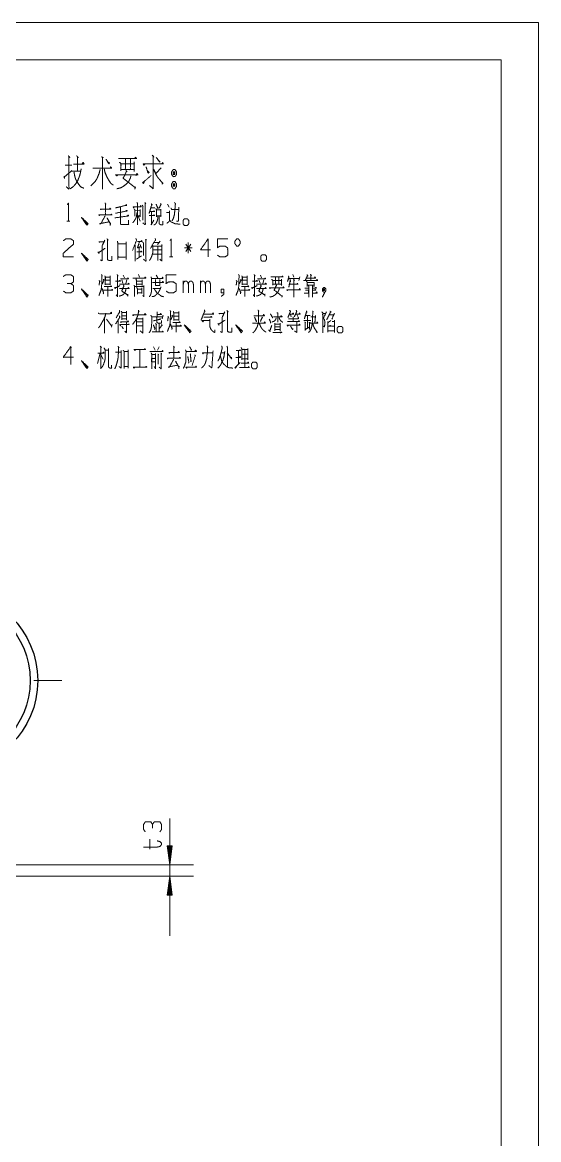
# Model space of a CAD drawing. Header units: millimetres. Extents: x 0 to 420, y 0 to 297.
# Drawn here: x 351.4 to 420, y 148.5 to 297 of the extents above; entities that cross this region are included whole.
import ezdxf

# ---------------------------------------------------------------- set-up
doc = ezdxf.new("R2010")
doc.units = ezdxf.units.MM
doc.layers.add('101', color=7, linetype='Continuous', true_color=0xffffff)

msp = doc.modelspace()

# ---------------------------------------------------------------- linework, layer by layer
at = {"layer": '101', "color": 133, "linetype": 'Continuous', "lineweight": 18}
for p, q in [((420, 297), (0, 297)), ((420, 0), (420, 297)), ((415, 292), (25, 292)), ((415, 5), (415, 292))]:
    msp.add_line(p, q, dxfattribs=at)
at = {"layer": '101', "color": 72, "linetype": 'Continuous', "lineweight": 18}
for p, q in [((357.11, 278.03), (358.01, 278.03)), ((358.01, 277.24), (359.15, 277.24)), ((366.39, 271.99), (367.06, 272.02)), ((367.34, 272.69), (367.48, 272.54)), ((367.4, 272.59), (367.4, 270.72)), ((367.68, 273.04), (367.82, 272.89)), ((370.71, 272.82), (370.92, 272.42)), ((357.32, 270.59), (357.74, 270.59)), ((366.74, 271.37), (367.06, 270.59)), ((370.57, 271.74), (370.89, 271.74)), ((366.39, 267.43), (366.39, 265.26)), ((367.08, 267.48), (367.25, 266.98)), ((367.71, 268.16), (367.96, 268.08)), ((368.93, 267.73), (369.62, 267.73)), ((369.71, 267.93), (369.37, 267.46)), ((373.78, 267.51), (373.13, 266.56)), ((373.13, 267.51), (373.8, 266.56)), ((373.45, 266.31), (373.45, 267.73)), ((366.58, 265.53), (367.24, 265.96)), ((366.95, 267.06), (366.95, 265.78)), ((368.79, 266.21), (369.9, 266.21)), ((368.82, 266.76), (369.92, 266.76)), ((370.98, 265.83), (371.4, 265.83)), ((373.96, 267.03), (372.95, 267.03)), ((364.82, 263.39), (364.98, 263.04)), ((366.83, 263.47), (366.97, 263.12)), ((369.2, 263.39), (369.42, 263.04)), ((383.03, 263.39), (383.19, 263.04)), ((387.34, 263.49), (387.5, 263.12)), ((388.29, 263.17), (388.13, 262.67)), ((364.64, 262.77), (364.78, 262.34)), ((365.28, 262.79), (365.14, 262.29)), ((366.34, 261.87), (367.57, 261.87)), ((366.58, 262.19), (367.38, 262.19)), ((366.64, 262.62), (367.34, 262.62)), ((366.71, 261.52), (367.25, 261.52)), ((367.29, 261.72), (367.29, 260.94)), ((367.34, 262.79), (367.34, 262.02)), ((368.77, 261.64), (369.78, 261.64)), ((372.79, 261.07), (372.79, 262.64)), ((375.07, 261.07), (375.07, 262.64)), ((382.85, 262.77), (383, 262.34)), ((383.49, 262.79), (383.35, 262.29)), ((366.71, 261.04), (367.25, 261.04)), ((364.68, 258.43), (365.26, 258.43)), ((365.26, 258.63), (365.26, 257.43)), ((362.35, 257.73), (362.35, 255.68)), ((362.61, 257.56), (363.28, 256.68)), ((364.15, 257.43), (364.15, 255.68)), ((364.68, 258.01), (365.26, 258.01)), ((364.68, 257.58), (365.26, 257.58)), ((365.23, 257.23), (365.23, 255.78)), ((366.65, 257.18), (367.33, 257.18)), ((387.04, 258.16), (387.14, 257.86)), ((387.41, 257.86), (387.41, 257.23)), ((387.9, 258.16), (388.06, 257.83)), ((363.34, 256.86), (363.27, 256.48)), ((365.23, 255.73), (365.03, 255.96)), ((366.67, 256.66), (367.34, 256.66)), ((392.53, 256.63), (392.86, 256.63)), ((361.75, 253.02), (361.41, 251.67)), ((361.82, 252.82), (362.15, 252.24)), ((367.04, 253.52), (367.04, 251.17)), ((367.04, 253.49), (367.04, 251.17)), ((368.82, 253.87), (369.07, 253.42)), ((369.58, 253.87), (369.37, 253.42)), ((377.84, 253.09), (378.27, 253.09)), ((380.12, 253.37), (380.12, 251.54)), ((380.56, 252.89), (381.34, 252.89)), ((368.91, 251.24), (369.09, 250.97)), ((368.33, 187.13), (368.33, 188.45))]:
    msp.add_line(p, q, dxfattribs=at)
at = {"layer": '101', "color": 151, "linetype": 'Continuous', "lineweight": 18}
msp.add_line((352.93, 209.52), (356.64, 209.52), dxfattribs=at)
at = {"layer": '101', "color": 22, "linetype": 'Continuous', "lineweight": 18}
for p, q in [((370.99, 191.19), (370.99, 175.59)), ((370.66, 187.56), (370.66, 187.53)), ((370.66, 187.56), (370.66, 187.53)), ((370.66, 187.56), (370.99, 185.02)), ((371.33, 187.56), (370.66, 187.56)), ((370.72, 187.56), (370.72, 187.14)), ((370.77, 187.56), (370.77, 186.76)), ((370.82, 187.56), (370.82, 186.37)), ((370.87, 187.56), (370.87, 185.99)), ((370.92, 187.56), (370.92, 185.6)), ((370.97, 187.56), (370.97, 185.22)), ((370.99, 185.02), (371.33, 187.56)), ((371.02, 187.56), (371.02, 185.22)), ((371.07, 187.56), (371.07, 185.6)), ((371.12, 187.56), (371.12, 185.99)), ((371.17, 187.56), (371.17, 186.37)), ((371.22, 187.56), (371.22, 186.76)), ((371.27, 187.56), (371.27, 187.14)), ((371.32, 187.56), (371.32, 187.53)), ((371.32, 187.56), (371.32, 187.53)), ((347.71, 185.02), (374.17, 185.02)), ((347.71, 183.52), (374.17, 183.52)), ((370.99, 183.52), (370.66, 180.98)), ((370.92, 180.98), (370.92, 182.94)), ((370.97, 180.98), (370.97, 183.33)), ((371.33, 180.98), (370.99, 183.52)), ((371.02, 180.98), (371.02, 183.33)), ((371.07, 180.98), (371.07, 182.94)), ((370.72, 180.98), (370.72, 181.4)), ((370.77, 180.98), (370.77, 181.79)), ((370.82, 180.98), (370.82, 182.17)), ((370.87, 180.98), (370.87, 182.56)), ((371.12, 180.98), (371.12, 182.56)), ((371.17, 180.98), (371.17, 182.17)), ((371.22, 180.98), (371.22, 181.79)), ((371.27, 180.98), (371.27, 181.4)), ((370.66, 180.98), (370.66, 181.01)), ((370.66, 180.98), (370.66, 181.01)), ((370.66, 180.98), (371.33, 180.98)), ((371.32, 180.98), (371.32, 181.01)), ((371.32, 180.98), (371.32, 181.01))]:
    msp.add_line(p, q, dxfattribs=at)
at = {"layer": '101', "color": 163, "linetype": 'Continuous', "lineweight": 25}
for radius in [12, 11]:
    msp.add_circle((341.46, 209.52), radius, dxfattribs=at)
at = {"layer": '101', "color": 72, "linetype": 'Continuous', "lineweight": 18}
for points, knots in [([(357.5, 279.27), (357.72, 279.04), (357.61, 279.19), (357.61, 274.84), (357.24, 275.14)], [0, 0, 0.058123, 0.092657, 0.910297, 1, 1]), ([(358.62, 279.27), (358.86, 279.04), (358.72, 279.12), (358.72, 277.28)], [0, 0, 0.1415, 0.207222, 1, 1]), ([(368.68, 279.34), (368.89, 279.08), (368.81, 279.23), (368.81, 274.88), (368.3, 275.33)], [0, 0, 0.060999, 0.091684, 0.877914, 1, 1]), ([(358.22, 278.14), (359.62, 278.14), (359.49, 278.41), (359.36, 278.18)], [0, 0, 0.716786, 0.866795, 1, 1]), ([(361.93, 279.12), (362.16, 279.01), (362.06, 279.04), (362.06, 274.81), (362.06, 277.62), (360.79, 277.62), (363.28, 277.62), (363.15, 277.81), (363.09, 277.62)], [0, 0, 0.022712, 0.032395, 0.397208, 0.639341, 0.748901, 0.963456, 0.983224, 1, 1]), ([(362.54, 278.82), (362.91, 278.18), (362.99, 278.33), (362.8, 278.41)], [0, 0, 0.665981, 0.819264, 1, 1]), ([(364.17, 278.89), (366.59, 278.89), (366.45, 279.08), (366.29, 278.89)], [0, 0, 0.835357, 0.914861, 1, 1]), ([(364.31, 278.41), (364.52, 278.22), (364.52, 277.24), (364.52, 277.43), (366.29, 277.43), (366.29, 277.17), (366.29, 278.48), (366.29, 278.18), (364.44, 278.18), (365.1, 278.18), (365.1, 278.86), (365.1, 277.43), (365.76, 277.43), (365.76, 278.82)], [0, 0, 0.024058, 0.106925, 0.122861, 0.273835, 0.296145, 0.407695, 0.433194, 0.590928, 0.647262, 0.70463, 0.825742, 0.882076, 1, 1]), ([(367.69, 278.14), (367.56, 277.99), (367.48, 278.18), (370.13, 278.18), (370.05, 278.37), (369.95, 278.18)], [0, 0, 0.05762, 0.116241, 0.879371, 0.937997, 1, 1]), ([(367.85, 277.81), (368.12, 276.94), (368.25, 277.06), (368.07, 277.24)], [0, 0, 0.673391, 0.803124, 1, 1]), ([(369.21, 279.04), (369.68, 278.41), (369.71, 278.52), (369.5, 278.56)], [0, 0, 0.706417, 0.808952, 1, 1]), ([(356.95, 276.57), (357.03, 276.23), (356.97, 276.42), (358.01, 277.32)], [0, 0, 0.181314, 0.283201, 1, 1]), ([(359.23, 277.51), (359.12, 276.98), (359.01, 276.57), (358.88, 276.23), (358.72, 275.86), (358.46, 275.48), (358.19, 275.18), (357.77, 274.88)], [0, 0, 0.172181, 0.309103, 0.425675, 0.556624, 0.704265, 0.83297, 1, 1]), ([(358.27, 277.09), (358.33, 276.83), (358.38, 276.53), (358.48, 276.19), (358.64, 275.86), (359.15, 275.14), (359.57, 274.96)], [0, 0, 0.101605, 0.217186, 0.351415, 0.492965, 0.824034, 1, 1]), ([(361.74, 277.43), (361.61, 276.91), (361.37, 276.31), (361.1, 275.86), (360.52, 275.29)], [0, 0, 0.214892, 0.47114, 0.678415, 1, 1]), ([(362.3, 277.47), (362.4, 277.06), (362.61, 276.53), (362.88, 276.04), (363.17, 275.59), (363.49, 275.37)], [0, 0, 0.172226, 0.401183, 0.625583, 0.842426, 1, 1]), ([(364.09, 276.72), (363.96, 276.57), (363.83, 276.72), (366.8, 276.72), (366.64, 276.91), (366.51, 276.64)], [0, 0, 0.051198, 0.102403, 0.861895, 0.924783, 1, 1]), ([(365.84, 276.61), (365.76, 276.31), (365.53, 275.82), (365.02, 275.33), (364.54, 275.03), (363.96, 274.88)], [0, 0, 0.114099, 0.313647, 0.571363, 0.7786, 1, 1]), ([(365.15, 277.32), (365.34, 277.17), (365.26, 277.24), (364.81, 276.27), (366.4, 275.03), (366.45, 275.14), (366.35, 274.84)], [0, 0, 0.061505, 0.089679, 0.366512, 0.88594, 0.917993, 1, 1]), ([(367.64, 275.89), (367.51, 275.56), (367.38, 275.67), (368.52, 276.64)], [0, 0, 0.178053, 0.26342, 1, 1]), ([(369.84, 277.66), (369.13, 276.91), (368.86, 277.47), (369.13, 276.83), (369.36, 276.46), (369.63, 276.12), (370.08, 275.59), (370.13, 275.59), (369.95, 275.52)], [0, 0, 0.248762, 0.397965, 0.56362, 0.670266, 0.773238, 0.939259, 0.951976, 1, 1]), ([(371.69, 277.43), (371.45, 277.43), (371.24, 277.13), (371.24, 276.79), (371.45, 276.49), (371.69, 276.49), (371.9, 276.79), (371.9, 277.13), (371.69, 277.43)], [0, 0, 0.091014, 0.231141, 0.359873, 0.5, 0.591014, 0.731141, 0.859873, 1, 1]), ([(371.69, 276.79), (371.69, 277.13), (371.45, 277.13)], [0, 0, 0.585821, 1, 1]), ([(371.45, 276.79), (371.69, 276.79), (371.45, 277.13), (371.45, 276.79)], [0, 0, 0.24116, 0.6589, 1, 1]), ([(371.9, 275.52), (371.69, 275.86), (371.45, 275.86), (371.24, 275.52), (371.24, 275.22), (371.45, 274.88), (371.69, 274.88), (371.9, 275.22), (371.9, 275.52)], [0, 0, 0.149199, 0.238514, 0.387714, 0.5, 0.649199, 0.738514, 0.887714, 1, 1]), ([(371.69, 275.52), (371.45, 275.52), (371.69, 275.22), (371.69, 275.52)], [0, 0, 0.258827, 0.674606, 1, 1]), ([(371.45, 275.52), (371.45, 275.22), (371.69, 275.22)], [0, 0, 0.556971, 1, 1]), ([(357.39, 272.77), (357.53, 272.97), (357.53, 270.59)], [0, 0, 0.093484, 1, 1]), ([(362.4, 272.99), (362.52, 272.82), (362.44, 272.89), (362.44, 271.42), (361.57, 271.42), (363.32, 271.42), (363.23, 271.52), (363.13, 271.39)], [0, 0, 0.045422, 0.069988, 0.38259, 0.566135, 0.936975, 0.965255, 1, 1]), ([(361.92, 272.19), (361.84, 272.09), (361.78, 272.19), (363.16, 272.19), (363.07, 272.32), (363, 272.19)], [0, 0, 0.069432, 0.128318, 0.84562, 0.925278, 1, 1]), ([(365.19, 272.82), (365.28, 272.64), (365.23, 272.69), (363.79, 272.34), (364.45, 272.49), (364.45, 270.29), (364.48, 270.14), (364.57, 270.12), (365.53, 270.12), (365.53, 270.69)], [0, 0, 0.030685, 0.04209, 0.27277, 0.377786, 0.722123, 0.746241, 0.760619, 0.910004, 1, 1]), ([(363.81, 271.64), (365.38, 271.94), (365.28, 272.02), (365.15, 271.89)], [0, 0, 0.83968, 0.90778, 1, 1]), ([(366.67, 271.77), (366.6, 271.39), (366.57, 271.17), (366.49, 270.97), (366.32, 270.67), (366.23, 270.54), (366.09, 270.37)], [0, 0, 0.246556, 0.39371, 0.530777, 0.755735, 0.854644, 1, 1]), ([(366.26, 272.47), (366.21, 272.34), (366.12, 272.49), (367.2, 272.49), (367.13, 272.64), (367.08, 272.49)], [0, 0, 0.079259, 0.180902, 0.810328, 0.907126, 1, 1]), ([(366.26, 272.22), (366.37, 272.07), (366.37, 271.24)], [0, 0, 0.182136, 1, 1]), ([(366.64, 273.07), (366.71, 272.94), (366.71, 270.09)], [0, 0, 0.047969, 1, 1]), ([(367.06, 272.14), (367.06, 271.17), (366.9, 271.32)], [0, 0, 0.81682, 1, 1]), ([(367.75, 272.94), (367.75, 270.09), (367.43, 270.34)], [0, 0, 0.875677, 1, 1]), ([(368.54, 272.89), (368.68, 272.72), (368.61, 272.79), (368.24, 271.59), (368.49, 272.34), (369.02, 272.34)], [0, 0, 0.077467, 0.112954, 0.545466, 0.817405, 1, 1]), ([(368.36, 271.84), (369, 271.84), (368.91, 271.97), (368.84, 271.84)], [0, 0, 0.681995, 0.846082, 1, 1]), ([(368.59, 271.82), (368.59, 270.29), (368.51, 270.07), (368.86, 270.69)], [0, 0, 0.613738, 0.711025, 1, 1]), ([(369.16, 272.24), (369.25, 272.09), (369.25, 271.14), (369.25, 271.27), (369.83, 271.27), (369.83, 271.14), (369.83, 272.19), (369.83, 272.07), (369.23, 272.07)], [0, 0, 0.046633, 0.301104, 0.334585, 0.490815, 0.524297, 0.805549, 0.839031, 1, 1]), ([(369.2, 272.82), (369.42, 272.24), (369.48, 272.32), (369.34, 272.49)], [0, 0, 0.661495, 0.759638, 1, 1]), ([(369.78, 272.92), (369.87, 272.77), (369.83, 272.84), (369.62, 272.32)], [0, 0, 0.211476, 0.312205, 1, 1]), ([(370.96, 271.97), (370.96, 270.72), (370.94, 270.57), (370.8, 270.44), (370.61, 270.29)], [0, 0, 0.681074, 0.763374, 0.866199, 1, 1]), ([(371.15, 272.32), (371.26, 272.14), (372.18, 272.14)], [0, 0, 0.182104, 1, 1]), ([(371.61, 273.07), (371.75, 272.92), (371.72, 272.57), (371.68, 272.09), (371.61, 271.42), (371.47, 270.92), (371.31, 270.64)], [0, 0, 0.080831, 0.21877, 0.40554, 0.671679, 0.87543, 1, 1]), ([(372.2, 272.42), (372.14, 270.54), (371.88, 270.59)], [0, 0, 0.874253, 1, 1]), ([(359.4, 270.87), (360, 270.24), (359.86, 270.24), (359.26, 271.09), (360, 270.02), (360.16, 270.24), (359.26, 271.09)], [0, 0, 0.178022, 0.207052, 0.420793, 0.68903, 0.745607, 1, 1]), ([(361.69, 271.39), (361.62, 271.32), (361.57, 271.42)], [0, 0, 0.476598, 1, 1]), ([(362.4, 271.27), (361.85, 270.24), (361.69, 270.24), (362.95, 270.49), (362.67, 271.02), (363.11, 270.19), (363.13, 270.34), (363.09, 270.02)], [0, 0, 0.252057, 0.286556, 0.564055, 0.693379, 0.896345, 0.929101, 1, 1]), ([(363.71, 271.02), (365.54, 271.27), (365.47, 271.39), (365.37, 271.27)], [0, 0, 0.857805, 0.924206, 1, 1]), ([(368.28, 271.32), (369.02, 271.32), (368.91, 271.42), (368.82, 271.29)], [0, 0, 0.712987, 0.852992, 1, 1]), ([(369.41, 271.19), (369.41, 270.92), (369.34, 270.64), (369.23, 270.37), (369.11, 270.19), (368.88, 270.07)], [0, 0, 0.206834, 0.420379, 0.642057, 0.803266, 1, 1]), ([(369.6, 271.19), (369.6, 270.24), (369.67, 270.14), (369.81, 270.09), (370.08, 270.09), (370.08, 270.57)], [0, 0, 0.484063, 0.546469, 0.622884, 0.757974, 1, 1]), ([(371.01, 270.69), (371.14, 270.49), (371.31, 270.42), (371.51, 270.32), (371.68, 270.24), (371.88, 270.22), (372.13, 270.19), (372.37, 270.19)], [0, 0, 0.153693, 0.2792, 0.422102, 0.54759, 0.675713, 0.838282, 1, 1]), ([(372.76, 270.24), (372.76, 270.67), (372.92, 270.87), (373.36, 270.87), (373.52, 270.67), (373.52, 270.24), (373.36, 270.02), (372.92, 270.02), (372.76, 270.24)], [0, 0, 0.152008, 0.243411, 0.401445, 0.492848, 0.644856, 0.743411, 0.901445, 1, 1]), ([(356.86, 267.98), (357.18, 268.21), (357.87, 268.21), (358.2, 267.98), (358.2, 267.51), (356.84, 266.31), (356.86, 265.83), (358.2, 265.83)], [0, 0, 0.069694, 0.192979, 0.265274, 0.350225, 0.674742, 0.759752, 1, 1]), ([(361.71, 267.88), (361.68, 267.78), (361.59, 267.83), (362.33, 267.83)], [0, 0, 0.111634, 0.218533, 1, 1]), ([(362.37, 268.06), (362.03, 267.36), (362.03, 265.31), (361.78, 265.43)], [0, 0, 0.250155, 0.910671, 1, 1]), ([(362.65, 268.23), (362.83, 268.03), (362.74, 268.08), (362.74, 265.56), (362.75, 265.43), (362.91, 265.36), (363.32, 265.36), (363.32, 265.93)], [0, 0, 0.063898, 0.088201, 0.692694, 0.722921, 0.765025, 0.862344, 1, 1]), ([(364.04, 267.93), (364.11, 267.61), (364.11, 265.48), (364.11, 265.81), (365.21, 265.81), (365.21, 265.48), (365.21, 267.83), (365.21, 267.58), (364.13, 267.58)], [0, 0, 0.042198, 0.311814, 0.353049, 0.492085, 0.533321, 0.831484, 0.863204, 1, 1]), ([(366.05, 266.66), (366.6, 268.08), (366.51, 268.23), (366.49, 268.26)], [0, 0, 0.881758, 0.982315, 1, 1]), ([(366.97, 267.83), (366.71, 267.01), (367.17, 267.21)], [0, 0, 0.633571, 1, 1]), ([(366.72, 267.88), (367.33, 267.88), (367.25, 268.01), (367.17, 267.88)], [0, 0, 0.669462, 0.829447, 1, 1]), ([(367.4, 267.78), (367.5, 267.68), (367.5, 266.01)], [0, 0, 0.080053, 1, 1]), ([(367.84, 268.08), (367.84, 265.23), (367.5, 265.53)], [0, 0, 0.863559, 1, 1]), ([(368.65, 267.43), (368.77, 267.26), (368.77, 266.76), (368.75, 266.53), (368.74, 266.38), (368.68, 266.16), (368.61, 265.93), (368.52, 265.71), (368.44, 265.56), (368.29, 265.33)], [0, 0, 0.095695, 0.318946, 0.419717, 0.487151, 0.590376, 0.69568, 0.803616, 0.881339, 1, 1]), ([(369.07, 268.28), (369.12, 268.08), (368.42, 266.96)], [0, 0, 0.134747, 1, 1]), ([(368.79, 267.26), (369.96, 267.26), (369.96, 267.46), (369.96, 265.26), (369.67, 265.53)], [0, 0, 0.294503, 0.344998, 0.900418, 1, 1]), ([(371.05, 268.01), (371.19, 268.21), (371.19, 265.83)], [0, 0, 0.093484, 1, 1]), ([(376.41, 266.78), (375.07, 266.78), (376.08, 268.21), (376.08, 265.83)], [0, 0, 0.245871, 0.565294, 1, 1]), ([(377.33, 266.06), (377.66, 265.83), (378.35, 265.83), (378.69, 266.06), (378.69, 267.01), (378.35, 267.26), (377.66, 267.26), (377.33, 267.03), (377.33, 268.21), (378.69, 268.21)], [0, 0, 0.062227, 0.168344, 0.230571, 0.376817, 0.441265, 0.547381, 0.609608, 0.790491, 1, 1]), ([(379.89, 267.26), (380.12, 267.26), (380.33, 267.58), (380.33, 267.91), (380.12, 268.23), (379.89, 268.23), (379.66, 267.91), (379.66, 267.58), (379.89, 267.26)], [0, 0, 0.08568, 0.230391, 0.351581, 0.496291, 0.581972, 0.730391, 0.851581, 1, 1]), ([(359.4, 266.11), (360, 265.48), (359.86, 265.48), (359.26, 266.33), (360, 265.26), (360.16, 265.48), (359.26, 266.33)], [0, 0, 0.178022, 0.207052, 0.420793, 0.68903, 0.745607, 1, 1]), ([(361.46, 266.48), (361.61, 266.28), (361.53, 266.38), (362.4, 266.96)], [0, 0, 0.174079, 0.261125, 1, 1]), ([(366.64, 266.48), (367.31, 266.48), (367.2, 266.63), (367.13, 266.48)], [0, 0, 0.657711, 0.837607, 1, 1]), ([(369.32, 267.23), (369.41, 267.26), (369.41, 265.33)], [0, 0, 0.045524, 1, 1]), ([(383.08, 265.48), (383.08, 265.91), (383.24, 266.11), (383.68, 266.11), (383.84, 265.91), (383.84, 265.48), (383.68, 265.26), (383.24, 265.26), (383.08, 265.48)], [0, 0, 0.152008, 0.243411, 0.401445, 0.492848, 0.644856, 0.743411, 0.901445, 1, 1]), ([(357.87, 262.27), (358.2, 262.49), (358.2, 263.22), (357.87, 263.44), (357.18, 263.44), (356.84, 263.22)], [0, 0, 0.153871, 0.429848, 0.583719, 0.846116, 1, 1]), ([(361.92, 263.47), (362.05, 263.29), (361.99, 263.37), (361.94, 261.79), (361.87, 261.39), (361.71, 261.02), (361.59, 260.69)], [0, 0, 0.070416, 0.10059, 0.618408, 0.751885, 0.88573, 1, 1]), ([(362.37, 263.32), (362.42, 263.17), (362.42, 262.12), (362.42, 262.22), (363.09, 262.22), (363.09, 262.12), (363.09, 263.32), (363.09, 263.14), (362.44, 263.14), (362.44, 262.72), (363.07, 262.72)], [0, 0, 0.030769, 0.233822, 0.253158, 0.383042, 0.402378, 0.63444, 0.668282, 0.794752, 0.876943, 1, 1]), ([(363.99, 263.49), (364.15, 263.29), (364.06, 263.37), (364.06, 260.54), (363.88, 260.79)], [0, 0, 0.072957, 0.106051, 0.912589, 1, 1]), ([(364.45, 262.92), (365.51, 262.92), (365.46, 263.04), (365.38, 262.92)], [0, 0, 0.791481, 0.892809, 1, 1]), ([(366.09, 263.02), (367.82, 263.02), (367.73, 263.17), (367.66, 263.02)], [0, 0, 0.835959, 0.919978, 1, 1]), ([(366.51, 262.89), (366.58, 262.69), (366.58, 262.02)], [0, 0, 0.239107, 1, 1]), ([(368.59, 262.94), (368.59, 261.39), (368.58, 261.27), (368.49, 260.89), (368.42, 260.72), (368.29, 260.54)], [0, 0, 0.628911, 0.680133, 0.836452, 0.913039, 1, 1]), ([(368.51, 263.19), (368.58, 262.94), (370.1, 262.94), (370.06, 263.14), (369.99, 263.02)], [0, 0, 0.122173, 0.836962, 0.932474, 1, 1]), ([(370.5, 261.29), (370.84, 261.07), (371.52, 261.07), (371.86, 261.29), (371.86, 262.24), (371.52, 262.49), (370.84, 262.49), (370.5, 262.27), (370.5, 263.44), (371.86, 263.44)], [0, 0, 0.062227, 0.168344, 0.230571, 0.376817, 0.441265, 0.547381, 0.609608, 0.790491, 1, 1]), ([(380.14, 263.47), (380.26, 263.29), (380.21, 263.37), (380.15, 261.79), (380.08, 261.39), (379.92, 261.02), (379.8, 260.69)], [0, 0, 0.070416, 0.10059, 0.618408, 0.751885, 0.88573, 1, 1]), ([(380.58, 263.32), (380.63, 263.17), (380.63, 262.12), (380.63, 262.22), (381.3, 262.22), (381.3, 262.12), (381.3, 263.32), (381.3, 263.14), (380.65, 263.14), (380.65, 262.72), (381.28, 262.72)], [0, 0, 0.030769, 0.233822, 0.253158, 0.383042, 0.402378, 0.63444, 0.668282, 0.794752, 0.876943, 1, 1]), ([(382.2, 263.49), (382.36, 263.29), (382.27, 263.37), (382.27, 260.54), (382.09, 260.79)], [0, 0, 0.072951, 0.106035, 0.912581, 1, 1]), ([(382.66, 262.92), (383.72, 262.92), (383.67, 263.04), (383.6, 262.92)], [0, 0, 0.791484, 0.892824, 1, 1]), ([(384.44, 263.17), (386.05, 263.17), (385.96, 263.29), (385.86, 263.17)], [0, 0, 0.835343, 0.914847, 1, 1]), ([(384.53, 262.84), (384.67, 262.72), (384.67, 262.07), (384.67, 262.19), (385.86, 262.19), (385.86, 262.02), (385.86, 262.89), (385.86, 262.69), (384.62, 262.69), (385.06, 262.69), (385.06, 263.14), (385.06, 262.19), (385.5, 262.19), (385.5, 263.12)], [0, 0, 0.024061, 0.106927, 0.122862, 0.273836, 0.296146, 0.407697, 0.433193, 0.590924, 0.647255, 0.704624, 0.825738, 0.882075, 1, 1]), ([(386.74, 263.27), (386.82, 263.17), (386.65, 262.57), (386.79, 262.97), (388.2, 262.97)], [0, 0, 0.051389, 0.292216, 0.455566, 1, 1]), ([(387.44, 262.89), (387.57, 262.67), (387.48, 262.77), (387.48, 260.47)], [0, 0, 0.095448, 0.145059, 1, 1]), ([(389.24, 263.47), (389.35, 263.27), (389.31, 263.37), (389.03, 262.77)], [0, 0, 0.227343, 0.333861, 1, 1]), ([(389.22, 263.02), (390.36, 263.02), (390.3, 263.17), (390.23, 263.04)], [0, 0, 0.788906, 0.899853, 1, 1]), ([(389.68, 263.52), (389.82, 263.37), (389.75, 263.47), (389.75, 262.72)], [0, 0, 0.191133, 0.304672, 1, 1]), ([(356.86, 261.29), (357.18, 261.07), (357.87, 261.07), (358.2, 261.29), (358.2, 262.02), (357.87, 262.27), (357.35, 262.27)], [0, 0, 0.124124, 0.343691, 0.472446, 0.703377, 0.836727, 1, 1]), ([(359.4, 261.34), (360, 260.72), (359.86, 260.72), (359.26, 261.57), (360, 260.49), (360.16, 260.72), (359.26, 261.57)], [0, 0, 0.178022, 0.207052, 0.420793, 0.68903, 0.745607, 1, 1]), ([(361.62, 262.67), (361.76, 262.57), (361.69, 262.62), (361.61, 262.07)], [0, 0, 0.212011, 0.318009, 1, 1]), ([(361.99, 261.64), (362.21, 261.07), (362.21, 261.17), (362.17, 260.92)], [0, 0, 0.634877, 0.738453, 1, 1]), ([(362.17, 262.84), (362.3, 262.72), (362.26, 262.77), (362.03, 262.24)], [0, 0, 0.2171, 0.292679, 1, 1]), ([(362.21, 261.39), (363.43, 261.39), (363.34, 261.52), (363.25, 261.42), (362.75, 261.42), (362.75, 261.89), (362.75, 260.57)], [0, 0, 0.320861, 0.36114, 0.396253, 0.526453, 0.651416, 1, 1]), ([(362.3, 261.87), (363.28, 261.87), (363.2, 261.99), (363.11, 261.89)], [0, 0, 0.775503, 0.895429, 1, 1]), ([(363.69, 261.79), (363.74, 261.59), (363.72, 261.67), (364.38, 262.02)], [0, 0, 0.201726, 0.276838, 1, 1]), ([(363.79, 262.62), (364.45, 262.62), (364.36, 262.72), (364.29, 262.62)], [0, 0, 0.718726, 0.865406, 1, 1]), ([(365.19, 261.62), (365.15, 261.42), (365.1, 261.24), (365.03, 261.07), (364.85, 260.84), (364.64, 260.72), (364.48, 260.67), (364.29, 260.62)], [0, 0, 0.13775, 0.261754, 0.389752, 0.583806, 0.750765, 0.863855, 1, 1]), ([(364.31, 261.64), (365.6, 261.64), (365.51, 261.77), (365.46, 261.67)], [0, 0, 0.828934, 0.927287, 1, 1]), ([(364.32, 262.22), (365.61, 262.22), (365.53, 262.32), (365.44, 262.22)], [0, 0, 0.828585, 0.914293, 1, 1]), ([(364.82, 262.09), (364.92, 261.99), (364.61, 261.29), (365.4, 260.77), (365.44, 260.89), (365.4, 260.59)], [0, 0, 0.063382, 0.397729, 0.812145, 0.868638, 1, 1]), ([(366.25, 262.09), (366.3, 261.94), (366.3, 260.57)], [0, 0, 0.103706, 1, 1]), ([(366.57, 261.77), (366.71, 261.62), (366.71, 260.89)], [0, 0, 0.221369, 1, 1]), ([(367.57, 262.02), (367.57, 260.54), (367.41, 260.69)], [0, 0, 0.870916, 1, 1]), ([(369.83, 261.84), (369.74, 261.59), (369.67, 261.42), (369.57, 261.24), (369.44, 261.04), (369.28, 260.92), (369.12, 260.72), (368.98, 260.62), (368.82, 260.57), (368.65, 260.54)], [0, 0, 0.141795, 0.242722, 0.352153, 0.477908, 0.586095, 0.722755, 0.815356, 0.904528, 1, 1]), ([(368.7, 262.44), (370.17, 262.44), (370.08, 262.57), (369.99, 262.44)], [0, 0, 0.827316, 0.913658, 1, 1]), ([(368.95, 261.59), (369.02, 261.42), (369.37, 260.97), (369.6, 260.82), (369.76, 260.69), (369.94, 260.59), (370.15, 260.54)], [0, 0, 0.113796, 0.458781, 0.624216, 0.746187, 0.868634, 1, 1]), ([(369.09, 262.84), (369.09, 262.02), (369.67, 262.02), (369.67, 262.82)], [0, 0, 0.373596, 0.63773, 1, 1]), ([(372.79, 262.17), (372.85, 262.44), (373.02, 262.62), (373.22, 262.62), (373.39, 262.44), (373.47, 262.17), (373.47, 261.07)], [0, 0, 0.118882, 0.224454, 0.306984, 0.412556, 0.533086, 1, 1]), ([(373.47, 262.17), (373.52, 262.44), (373.7, 262.62), (373.91, 262.62), (374.07, 262.44), (374.14, 262.17), (374.14, 261.07)], [0, 0, 0.118605, 0.223946, 0.31376, 0.413915, 0.534163, 1, 1]), ([(375.07, 262.17), (375.12, 262.44), (375.3, 262.62), (375.49, 262.62), (375.67, 262.44), (375.74, 262.17), (375.74, 261.07)], [0, 0, 0.118878, 0.224462, 0.306991, 0.412563, 0.533088, 1, 1]), ([(375.74, 262.17), (375.79, 262.44), (375.97, 262.62), (376.18, 262.62), (376.34, 262.44), (376.41, 262.17), (376.41, 261.07)], [0, 0, 0.118607, 0.223935, 0.313766, 0.41392, 0.534167, 1, 1]), ([(378.18, 261.07), (377.84, 261.07), (377.84, 261.54), (378.18, 261.54), (378.18, 260.84), (377.84, 260.59)], [0, 0, 0.148256, 0.357928, 0.506184, 0.815178, 1, 1]), ([(379.84, 262.67), (379.98, 262.57), (379.91, 262.62), (379.82, 262.07)], [0, 0, 0.212037, 0.318068, 1, 1]), ([(380.21, 261.64), (380.42, 261.07), (380.42, 261.17), (380.38, 260.92)], [0, 0, 0.634877, 0.738453, 1, 1]), ([(380.38, 262.84), (380.51, 262.72), (380.47, 262.77), (380.24, 262.24)], [0, 0, 0.2171, 0.292679, 1, 1]), ([(380.42, 261.39), (381.64, 261.39), (381.55, 261.52), (381.46, 261.42), (380.97, 261.42), (380.97, 261.89), (380.97, 260.57)], [0, 0, 0.320855, 0.361129, 0.396243, 0.526445, 0.65141, 1, 1]), ([(380.51, 261.87), (381.5, 261.87), (381.41, 261.99), (381.32, 261.89)], [0, 0, 0.775505, 0.89545, 1, 1]), ([(381.9, 261.79), (381.95, 261.59), (381.93, 261.67), (382.59, 262.02)], [0, 0, 0.201734, 0.276845, 1, 1]), ([(382.01, 262.62), (382.66, 262.62), (382.57, 262.72), (382.5, 262.62)], [0, 0, 0.718726, 0.865406, 1, 1]), ([(383.4, 261.62), (383.37, 261.42), (383.31, 261.24), (383.24, 261.07), (383.07, 260.84), (382.85, 260.72), (382.69, 260.67), (382.5, 260.62)], [0, 0, 0.137746, 0.261752, 0.389762, 0.583801, 0.750762, 0.863853, 1, 1]), ([(382.52, 261.64), (383.81, 261.64), (383.72, 261.77), (383.67, 261.67)], [0, 0, 0.828928, 0.927277, 1, 1]), ([(382.54, 262.22), (383.83, 262.22), (383.74, 262.32), (383.65, 262.22)], [0, 0, 0.828595, 0.914289, 1, 1]), ([(383.03, 262.09), (383.14, 261.99), (382.82, 261.29), (383.61, 260.77), (383.65, 260.89), (383.61, 260.59)], [0, 0, 0.063382, 0.397729, 0.812145, 0.868638, 1, 1]), ([(384.39, 261.72), (384.3, 261.62), (384.21, 261.72), (386.19, 261.72), (386.08, 261.84), (386, 261.67)], [0, 0, 0.051199, 0.102397, 0.861882, 0.924784, 1, 1]), ([(385.55, 261.64), (385.5, 261.44), (385.34, 261.12), (385.01, 260.79), (384.69, 260.59), (384.3, 260.49)], [0, 0, 0.114103, 0.313636, 0.571365, 0.778586, 1, 1]), ([(385.1, 262.12), (385.22, 262.02), (385.17, 262.07), (384.87, 261.42), (385.93, 260.59), (385.96, 260.67), (385.89, 260.47)], [0, 0, 0.061504, 0.089683, 0.366515, 0.885944, 0.917994, 1, 1]), ([(386.66, 261.44), (386.61, 261.37), (386.54, 261.44), (388.36, 261.44), (388.24, 261.62), (388.17, 261.44)], [0, 0, 0.037979, 0.080592, 0.833332, 0.921955, 1, 1]), ([(386.97, 262.82), (387.07, 262.54), (387, 262.67), (386.81, 261.79), (386.89, 262.19), (388.03, 262.19), (387.95, 262.32), (387.9, 262.19)], [0, 0, 0.093425, 0.138948, 0.42305, 0.552892, 0.911446, 0.956962, 1, 1]), ([(388.78, 262.67), (390.64, 262.67), (390.57, 262.82), (390.44, 262.69)], [0, 0, 0.844512, 0.91998, 1, 1]), ([(388.92, 261.67), (389.49, 261.67), (389.44, 261.67), (389.47, 261.67), (389.47, 261.39), (389.01, 261.39), (389.44, 261.39), (389.44, 261.02), (388.83, 261.02)], [0, 0, 0.202818, 0.221824, 0.234499, 0.333113, 0.497906, 0.650023, 0.784492, 1, 1]), ([(389.15, 262.59), (389.24, 262.49), (389.24, 261.89), (389.24, 262.09), (390.18, 262.09), (390.18, 261.89), (390.18, 262.44), (389.22, 262.44)], [0, 0, 0.037336, 0.20518, 0.26113, 0.523187, 0.579137, 0.732994, 1, 1]), ([(389.4, 262.02), (389.51, 261.87), (389.47, 261.94), (389.47, 260.49)], [0, 0, 0.107015, 0.155311, 1, 1]), ([(389.93, 262.02), (390.05, 261.87), (389.97, 261.94), (389.97, 260.49), (389.97, 261.67), (390.48, 261.67), (390.41, 261.79), (390.32, 261.67)], [0, 0, 0.051928, 0.082882, 0.470098, 0.783876, 0.920761, 0.959114, 1, 1]), ([(389.93, 261.39), (390.41, 261.39), (390.32, 261.52), (390.3, 261.39)], [0, 0, 0.630765, 0.833122, 1, 1]), ([(391.57, 261.14), (391.43, 261.14), (391.27, 261.34), (391.27, 261.57), (391.43, 261.77), (391.57, 261.77), (391.73, 261.57), (391.73, 261.34), (391.27, 260.49)], [0, 0, 0.057341, 0.160987, 0.252238, 0.355877, 0.413218, 0.516857, 0.608109, 1, 1]), ([(391.43, 261.34), (391.57, 261.34), (391.43, 261.57), (391.43, 261.34)], [0, 0, 0.223671, 0.644056, 1, 1]), ([(391.57, 261.34), (391.57, 261.57), (391.43, 261.57)], [0, 0, 0.614104, 1, 1]), ([(389.93, 261.02), (390.58, 261.02), (390.5, 261.19), (390.41, 261.04)], [0, 0, 0.638576, 0.830011, 1, 1]), ([(361.52, 258.38), (361.57, 258.28), (363.27, 258.28), (363.23, 258.48), (363.13, 258.36)], [0, 0, 0.051996, 0.831395, 0.924689, 1, 1]), ([(364.29, 258.71), (364.36, 258.56), (363.88, 257.73)], [0, 0, 0.148207, 1, 1]), ([(364.57, 258.61), (364.64, 258.43), (364.64, 257.46)], [0, 0, 0.16218, 1, 1]), ([(366.83, 258.73), (366.95, 258.56), (366.88, 258.63), (366.76, 258.06), (366.58, 257.61), (366.42, 257.33), (366.07, 256.86)], [0, 0, 0.093223, 0.138055, 0.393907, 0.604225, 0.742428, 1, 1]), ([(369.34, 258.51), (369.34, 257.86), (369.34, 258.18), (369.92, 258.18), (369.78, 258.31), (369.71, 258.21)], [0, 0, 0.347692, 0.521538, 0.833539, 0.934491, 1, 1]), ([(371.03, 258.71), (371.15, 258.53), (371.1, 258.61), (371.05, 257.03), (370.98, 256.63), (370.82, 256.26), (370.69, 255.93)], [0, 0, 0.070423, 0.100605, 0.618415, 0.751894, 0.885732, 1, 1]), ([(371.47, 258.56), (371.52, 258.41), (371.52, 257.36), (371.52, 257.46), (372.2, 257.46), (372.2, 257.36), (372.2, 258.56), (372.2, 258.38), (371.54, 258.38), (371.54, 257.96), (372.18, 257.96)], [0, 0, 0.030767, 0.23382, 0.253156, 0.383048, 0.402384, 0.634447, 0.668289, 0.79476, 0.876951, 1, 1]), ([(375.6, 258.78), (375.67, 258.53), (375.65, 258.61), (375.16, 257.43), (375.48, 258.21), (376.84, 258.21), (376.73, 258.38), (376.64, 258.18)], [0, 0, 0.061361, 0.07956, 0.380695, 0.578569, 0.900023, 0.948357, 1, 1]), ([(378.3, 258.53), (377.97, 257.83), (377.97, 255.78), (377.72, 255.91)], [0, 0, 0.250158, 0.910682, 1, 1]), ([(378.58, 258.71), (378.76, 258.51), (378.67, 258.56), (378.67, 256.03), (378.69, 255.91), (378.85, 255.83), (379.26, 255.83), (379.26, 256.41)], [0, 0, 0.063897, 0.0882, 0.692688, 0.722913, 0.765017, 0.862346, 1, 1]), ([(382.69, 258.76), (382.85, 258.61), (382.77, 258.63), (382.77, 257.01), (382.69, 256.86), (382.66, 256.63), (382.52, 256.36), (382.36, 256.08), (382.24, 255.91), (382.02, 255.73)], [0, 0, 0.063464, 0.090124, 0.561778, 0.609904, 0.676017, 0.765768, 0.857979, 0.920184, 1, 1]), ([(385.22, 258.41), (385.36, 258.36), (385.34, 258.38), (385.34, 257.13), (385.34, 257.86), (384.76, 257.86), (385.93, 257.86), (385.8, 258.03), (385.75, 257.93)], [0, 0, 0.035428, 0.042661, 0.337964, 0.509238, 0.647033, 0.922622, 0.973258, 1, 1]), ([(386.91, 258.73), (387.05, 258.61), (386.7, 257.78)], [0, 0, 0.173729, 1, 1]), ([(387.78, 258.76), (387.87, 258.56), (387.55, 257.86)], [0, 0, 0.221416, 1, 1]), ([(389.14, 258.66), (389.24, 258.48), (389.17, 258.53), (388.89, 257.61), (389.01, 258.03), (389.67, 258.03), (389.28, 258.03), (389.28, 256.38), (389.28, 257.38), (388.82, 257.38), (389.72, 257.38)], [0, 0, 0.030292, 0.04311, 0.186306, 0.251836, 0.348651, 0.406217, 0.650485, 0.798525, 0.866556, 1, 1]), ([(389.97, 258.63), (390.07, 258.53), (390, 258.56), (389.93, 257.01), (389.86, 256.56), (389.74, 256.18), (389.6, 255.93), (389.42, 255.78)], [0, 0, 0.046389, 0.070254, 0.564117, 0.709103, 0.834793, 0.926207, 1, 1]), ([(391.18, 258.51), (391.31, 258.43), (391.31, 255.73), (391.31, 258.31), (391.71, 258.31), (391.8, 258.51), (391.41, 257.68), (391.55, 257.46), (391.62, 257.08), (391.55, 256.53), (391.29, 256.66)], [0, 0, 0.017119, 0.336573, 0.641239, 0.689335, 0.715205, 0.823115, 0.854558, 0.899707, 0.965316, 1, 1]), ([(392.26, 258.63), (392.44, 258.48), (392.37, 258.53), (391.85, 257.48)], [0, 0, 0.155917, 0.214176, 1, 1]), ([(362.52, 258.28), (362.52, 258.36), (362.4, 257.91), (362.21, 257.48), (362.08, 257.26), (361.94, 257.03), (361.82, 256.78), (361.66, 256.56), (361.52, 256.38)], [0, 0, 0.03245, 0.234393, 0.436617, 0.547718, 0.662712, 0.783416, 0.902641, 1, 1]), ([(364.31, 258.01), (364.36, 257.81), (363.81, 256.91)], [0, 0, 0.164124, 1, 1]), ([(364.48, 256.76), (364.43, 256.66), (364.38, 256.83), (365.61, 256.83), (365.54, 256.91), (365.47, 256.78)], [0, 0, 0.063596, 0.166319, 0.86141, 0.919325, 1, 1]), ([(364.55, 257.21), (364.52, 257.11), (364.45, 257.21), (365.51, 257.21), (365.44, 257.33), (365.37, 257.23)], [0, 0, 0.068207, 0.14696, 0.828904, 0.921247, 1, 1]), ([(366.23, 258.13), (366.12, 258.01), (366.09, 258.13), (367.84, 258.13), (367.71, 258.31), (367.63, 258.16)], [0, 0, 0.067398, 0.120809, 0.840288, 0.92841, 1, 1]), ([(366.6, 255.71), (366.6, 257.73), (366.6, 257.58), (367.43, 257.58), (367.43, 257.73), (367.43, 255.81), (367.41, 255.71), (367.06, 256.01)], [0, 0, 0.358669, 0.385235, 0.532371, 0.558936, 0.899893, 0.917879, 1, 1]), ([(368.49, 258.06), (368.61, 257.86), (368.59, 256.66), (368.51, 256.26), (368.44, 256.03), (368.26, 255.73)], [0, 0, 0.096825, 0.590901, 0.759547, 0.856642, 1, 1]), ([(368.61, 257.86), (370.08, 257.86), (370.1, 258.03), (369.99, 257.61)], [0, 0, 0.704969, 0.789501, 1, 1]), ([(369.12, 256.96), (369.25, 256.83), (369.2, 256.88), (369.2, 255.86), (368.66, 255.86), (370.17, 255.86), (370.06, 255.96), (369.96, 255.86)], [0, 0, 0.048884, 0.069144, 0.35403, 0.501405, 0.918976, 0.959492, 1, 1]), ([(368.82, 257.33), (369.81, 257.56), (369.69, 257.61), (369.65, 257.53)], [0, 0, 0.824297, 0.932674, 1, 1]), ([(369.23, 257.78), (369.32, 257.68), (369.27, 257.71), (369.27, 257.23), (369.28, 257.13), (369.44, 257.03), (369.9, 257.03), (369.9, 257.38)], [0, 0, 0.075571, 0.108775, 0.377733, 0.435236, 0.541624, 0.801828, 1, 1]), ([(369.5, 257.01), (369.62, 256.88), (369.57, 256.91), (369.57, 255.83)], [0, 0, 0.13431, 0.179085, 1, 1]), ([(370.73, 257.91), (370.87, 257.81), (370.8, 257.86), (370.71, 257.31)], [0, 0, 0.212011, 0.318009, 1, 1]), ([(371.28, 258.08), (371.4, 257.96), (371.37, 258.01), (371.14, 257.48)], [0, 0, 0.217072, 0.292654, 1, 1]), ([(371.31, 256.63), (372.53, 256.63), (372.44, 256.76), (372.36, 256.66), (371.86, 256.66), (371.86, 257.13), (371.86, 255.81)], [0, 0, 0.320852, 0.361132, 0.396238, 0.52645, 0.651413, 1, 1]), ([(371.4, 257.11), (372.39, 257.11), (372.3, 257.23), (372.21, 257.13)], [0, 0, 0.775495, 0.895434, 1, 1]), ([(375.48, 257.36), (375.41, 257.21), (375.28, 257.36), (376.33, 257.36), (376.33, 257.56), (376.33, 256.88), (376.34, 256.53), (376.48, 256.18), (376.73, 255.91), (376.98, 255.78), (376.98, 256.13)], [0, 0, 0.041424, 0.089998, 0.350496, 0.400453, 0.569067, 0.656607, 0.750904, 0.843311, 0.912567, 1, 1]), ([(375.51, 257.81), (376.61, 257.81), (376.5, 257.93), (376.41, 257.78)], [0, 0, 0.764258, 0.878591, 1, 1]), ([(377.4, 256.96), (377.54, 256.76), (377.47, 256.86), (378.34, 257.43)], [0, 0, 0.174079, 0.261125, 1, 1]), ([(377.65, 258.36), (377.61, 258.26), (377.52, 258.31), (378.27, 258.31)], [0, 0, 0.111643, 0.218513, 1, 1]), ([(381.99, 257.01), (383.72, 257.01), (383.61, 257.18), (383.51, 257.01)], [0, 0, 0.808892, 0.904446, 1, 1]), ([(382.15, 258.01), (383.58, 258.01), (383.47, 258.18), (383.4, 258.01)], [0, 0, 0.784461, 0.896577, 1, 1]), ([(382.27, 257.81), (382.5, 257.23), (382.52, 257.31), (382.41, 257.48)], [0, 0, 0.687336, 0.772875, 1, 1]), ([(382.89, 256.96), (382.98, 256.78), (383.07, 256.56), (383.23, 256.31), (383.37, 256.13), (383.58, 255.96), (383.77, 255.83)], [0, 0, 0.133792, 0.298778, 0.501012, 0.654558, 0.842247, 1, 1]), ([(383.23, 257.83), (383.33, 257.71), (383.26, 257.73), (383.03, 257.23)], [0, 0, 0.207707, 0.30272, 1, 1]), ([(384.21, 257.56), (384.42, 257.11), (384.42, 257.18), (384.39, 257.03)], [0, 0, 0.684703, 0.787917, 1, 1]), ([(384.37, 258.26), (384.62, 257.81), (384.64, 257.86), (384.62, 257.71)], [0, 0, 0.715673, 0.789542, 1, 1]), ([(385.13, 257.71), (385.06, 257.48), (384.92, 257.33), (384.78, 257.23), (384.62, 257.21)], [0, 0, 0.30385, 0.569427, 0.792587, 1, 1]), ([(384.97, 257.03), (384.97, 256.01), (384.97, 256.16), (385.68, 256.16), (385.68, 255.96), (385.68, 257.03), (385.68, 256.88), (384.97, 256.88), (384.97, 256.53), (385.63, 256.53)], [0, 0, 0.204265, 0.234158, 0.375053, 0.414911, 0.62914, 0.659034, 0.799928, 0.869675, 1, 1]), ([(385.5, 257.86), (385.54, 257.68), (385.63, 257.48), (385.77, 257.31), (386, 257.13)], [0, 0, 0.195972, 0.435963, 0.682945, 1, 1]), ([(386.63, 257.23), (388.24, 257.23), (388.17, 257.36), (388.08, 257.23)], [0, 0, 0.844251, 0.919636, 1, 1]), ([(386.79, 257.61), (388.13, 257.61), (388.08, 257.78), (388.03, 257.61)], [0, 0, 0.786012, 0.89301, 1, 1]), ([(386.91, 258.21), (387.46, 258.21), (387.39, 258.38), (387.28, 258.21)], [0, 0, 0.582093, 0.78261, 1, 1]), ([(387.88, 257.18), (387.88, 255.78), (387.58, 255.96)], [0, 0, 0.801046, 1, 1]), ([(387.71, 258.21), (388.33, 258.21), (388.24, 258.38), (388.15, 258.18)], [0, 0, 0.598664, 0.788389, 1, 1]), ([(388.92, 257.21), (389.03, 257.08), (388.99, 257.13), (388.99, 256.06), (388.99, 256.18), (389.58, 256.53), (389.58, 256.18), (389.58, 257.03), (389.67, 257.08), (389.52, 257.13)], [0, 0, 0.046084, 0.063294, 0.365522, 0.400663, 0.591909, 0.690313, 0.929289, 0.957839, 1, 1]), ([(389.67, 257.01), (390.67, 257.01), (390.58, 257.18), (390.51, 257.01)], [0, 0, 0.723626, 0.86444, 1, 1]), ([(389.74, 257.86), (390.34, 257.86), (390.36, 258.03), (390.27, 257.03)], [0, 0, 0.337463, 0.436247, 1, 1]), ([(390.02, 256.91), (390.09, 256.63), (390.23, 256.31), (390.58, 255.81), (390.64, 255.83), (390.5, 255.78)], [0, 0, 0.19457, 0.437424, 0.857031, 0.897209, 1, 1]), ([(392.38, 257.36), (392.01, 257.08), (392.01, 257.23), (392.01, 255.81), (392.01, 256.01), (392.88, 256.01), (392.88, 255.78), (392.88, 257.43), (392.88, 257.23), (392.58, 257.23)], [0, 0, 0.084319, 0.111697, 0.371805, 0.40831, 0.566394, 0.607464, 0.908646, 0.945155, 1, 1]), ([(392.26, 258.13), (392.77, 258.13), (392.86, 258.31), (392.54, 257.56)], [0, 0, 0.336485, 0.465194, 1, 1]), ([(364.62, 256.63), (364.82, 256.28), (364.85, 256.31)], [0, 0, 0.902404, 1, 1]), ([(368.82, 256.78), (369.02, 256.31), (369.04, 256.38), (368.98, 256.16)], [0, 0, 0.624806, 0.718596, 1, 1]), ([(369.9, 256.86), (369.99, 256.66), (369.94, 256.73), (369.62, 256.28)], [0, 0, 0.253775, 0.360357, 1, 1]), ([(371.1, 256.88), (371.31, 256.31), (371.31, 256.41), (371.28, 256.16)], [0, 0, 0.634882, 0.738457, 1, 1]), ([(373.06, 256.58), (373.66, 255.96), (373.52, 255.96), (372.92, 256.81), (373.66, 255.73), (373.82, 255.96), (372.92, 256.81)], [0, 0, 0.178029, 0.207067, 0.420803, 0.68904, 0.745613, 1, 1]), ([(379.89, 256.58), (380.49, 255.96), (380.35, 255.96), (379.75, 256.81), (380.49, 255.73), (380.65, 255.96), (379.75, 256.81)], [0, 0, 0.178025, 0.207055, 0.420794, 0.689031, 0.745609, 1, 1]), ([(384.14, 256.13), (384.35, 255.86), (384.28, 255.96), (384.55, 256.73)], [0, 0, 0.269455, 0.364464, 1, 1]), ([(384.69, 255.78), (385.89, 255.78), (385.8, 255.86), (385.71, 255.71)], [0, 0, 0.80561, 0.883295, 1, 1]), ([(386.74, 256.73), (386.65, 256.63), (386.58, 256.76), (388.31, 256.76), (388.2, 256.88), (388.13, 256.73)], [0, 0, 0.05705, 0.118461, 0.859022, 0.929102, 1, 1]), ([(387.04, 256.63), (387.32, 256.16), (387.37, 256.26)], [0, 0, 0.830033, 1, 1]), ([(392.05, 256.63), (392.44, 256.63), (392.28, 256.73), (392.21, 256.61)], [0, 0, 0.539807, 0.800653, 1, 1]), ([(393.25, 255.96), (393.25, 256.38), (393.41, 256.58), (393.85, 256.58), (394.01, 256.38), (394.01, 255.96), (393.85, 255.73), (393.41, 255.73), (393.25, 255.96)], [0, 0, 0.152004, 0.243404, 0.401447, 0.492848, 0.644851, 0.743404, 0.901447, 1, 1]), ([(358.2, 252.49), (356.86, 252.49), (357.87, 253.92), (357.87, 251.54)], [0, 0, 0.24587, 0.565296, 1, 1]), ([(361.75, 253.97), (361.94, 253.79), (361.84, 253.89), (361.84, 250.94)], [0, 0, 0.077914, 0.121329, 1, 1]), ([(364.13, 253.94), (364.27, 253.74), (364.2, 253.84), (364.18, 253.17), (364.15, 252.67), (364.11, 252.24), (364.02, 251.89), (363.9, 251.44), (363.71, 250.97)], [0, 0, 0.07397, 0.110955, 0.314871, 0.466246, 0.59504, 0.704056, 0.844997, 1, 1]), ([(371.51, 253.94), (371.63, 253.77), (371.54, 253.84), (371.54, 252.37), (370.68, 252.37), (372.43, 252.37), (372.34, 252.47), (372.23, 252.34)], [0, 0, 0.045416, 0.069976, 0.382576, 0.566129, 0.936976, 0.965261, 1, 1]), ([(375.94, 253.99), (376.11, 253.77), (376.01, 253.87), (375.99, 253.09), (375.94, 252.77), (375.92, 252.49), (375.9, 252.27), (375.81, 251.99), (375.71, 251.67), (375.58, 251.42), (375.42, 251.24), (375.23, 251.07)], [0, 0, 0.083048, 0.125358, 0.350354, 0.445925, 0.525906, 0.591412, 0.675249, 0.774473, 0.855437, 0.924078, 1, 1]), ([(377.89, 253.97), (377.98, 253.74), (377.89, 253.42), (377.86, 253.24), (377.79, 253.02), (377.72, 252.77), (377.65, 252.54), (377.59, 252.34), (377.51, 252.19), (377.4, 252.02)], [0, 0, 0.116544, 0.278923, 0.364995, 0.478698, 0.603948, 0.717657, 0.817411, 0.901351, 1, 1]), ([(378.6, 253.94), (378.67, 253.77), (378.67, 251.24)], [0, 0, 0.069548, 1, 1]), ([(361.46, 253.04), (362.26, 253.04), (362.17, 253.17), (362.1, 253.02)], [0, 0, 0.71379, 0.851178, 1, 1]), ([(362.28, 253.72), (362.4, 253.49), (362.4, 252.24), (362.33, 251.89), (362.26, 251.74), (362.21, 251.54), (362.12, 251.37), (362.01, 251.19), (361.87, 251.04)], [0, 0, 0.0903, 0.529923, 0.6555, 0.713821, 0.786588, 0.855531, 0.927508, 1, 1]), ([(362.42, 253.44), (362.86, 253.44), (362.86, 253.64), (362.86, 251.19), (362.98, 251.09), (363.07, 251.02), (363.28, 251.02), (363.28, 251.42)], [0, 0, 0.111049, 0.16131, 0.777054, 0.817035, 0.846171, 0.899471, 1, 1]), ([(363.79, 253.17), (364.55, 253.17), (364.55, 253.37), (364.55, 251.07), (364.27, 251.24)], [0, 0, 0.211552, 0.267219, 0.907426, 1, 1]), ([(364.8, 253.42), (364.92, 253.29), (364.92, 251.02), (364.92, 251.27), (365.46, 251.27), (365.46, 251.04), (365.46, 253.44), (365.46, 253.27), (364.89, 253.27)], [0, 0, 0.026657, 0.371523, 0.409422, 0.489807, 0.523915, 0.887729, 0.914257, 1, 1]), ([(366.46, 253.52), (366.37, 253.37), (366.25, 253.52), (367.78, 253.52), (367.68, 253.64), (367.59, 253.49)], [0, 0, 0.07757, 0.164214, 0.849391, 0.922428, 1, 1]), ([(368.33, 253.24), (370.11, 253.24), (370.06, 253.39), (369.94, 253.27)], [0, 0, 0.842009, 0.917056, 1, 1]), ([(368.54, 253.07), (368.61, 252.89), (368.61, 250.94), (368.61, 252.84), (369.09, 252.84), (369.09, 252.97), (369.09, 250.97), (369.09, 252.34), (368.59, 252.34), (368.59, 251.87), (369.07, 251.87)], [0, 0, 0.019945, 0.226008, 0.426788, 0.47722, 0.490429, 0.701777, 0.847079, 0.899376, 0.949572, 1, 1]), ([(369.42, 252.89), (369.51, 252.82), (369.44, 252.84), (369.44, 251.59)], [0, 0, 0.080447, 0.132485, 1, 1]), ([(369.81, 253.04), (369.94, 252.94), (369.85, 253.02), (369.85, 250.94), (369.57, 251.19)], [0, 0, 0.05833, 0.100829, 0.861606, 1, 1]), ([(371.03, 253.14), (370.94, 253.04), (370.89, 253.14), (372.27, 253.14), (372.18, 253.27), (372.11, 253.14)], [0, 0, 0.069434, 0.128312, 0.845615, 0.925275, 1, 1]), ([(373.09, 253.49), (373.16, 253.27), (373.13, 251.84), (373.01, 251.52), (372.95, 251.29), (372.79, 251.02)], [0, 0, 0.092202, 0.649474, 0.785424, 0.875797, 1, 1]), ([(373.16, 253.27), (374.56, 253.27), (374.46, 253.44), (374.31, 253.27)], [0, 0, 0.764715, 0.876776, 1, 1]), ([(373.39, 252.59), (373.54, 251.79), (373.55, 251.87), (373.5, 251.72)], [0, 0, 0.774813, 0.848289, 1, 1]), ([(373.64, 253.89), (373.89, 253.44), (373.89, 253.52), (373.84, 253.37)], [0, 0, 0.686887, 0.787191, 1, 1]), ([(373.73, 252.94), (373.82, 251.97), (373.87, 252.02), (373.8, 251.87)], [0, 0, 0.80396, 0.863821, 1, 1]), ([(374.31, 252.82), (374.42, 252.67), (374.38, 252.69), (373.96, 251.37)], [0, 0, 0.113534, 0.140284, 1, 1]), ([(375.48, 253.07), (375.41, 252.92), (375.34, 253.09), (376.73, 253.09)], [0, 0, 0.094713, 0.202509, 1, 1]), ([(376.75, 253.32), (376.59, 251.07), (376.17, 251.39)], [0, 0, 0.808463, 1, 1]), ([(378.3, 253.27), (378.19, 252.54), (378.12, 252.32), (378.09, 252.14), (377.98, 251.97), (377.89, 251.77), (377.84, 251.62), (377.72, 251.42), (377.61, 251.27), (377.38, 251.04)], [0, 0, 0.296651, 0.392136, 0.464426, 0.547269, 0.635793, 0.70021, 0.795421, 0.869799, 1, 1]), ([(377.72, 252.62), (377.79, 252.44), (377.84, 252.24), (377.88, 252.07), (378.05, 251.72), (378.14, 251.62), (378.39, 251.37), (378.53, 251.24), (378.71, 251.14), (378.95, 251.07), (379.18, 251.07), (379.36, 251.04)], [0, 0, 0.075189, 0.157619, 0.228742, 0.384949, 0.438119, 0.578242, 0.653429, 0.73434, 0.837338, 0.928876, 1, 1]), ([(378.64, 253.07), (379.22, 252.27), (379.22, 252.49)], [0, 0, 0.81482, 1, 1]), ([(379.78, 252.47), (380.4, 252.47), (380.33, 252.62), (380.29, 252.49)], [0, 0, 0.676561, 0.857939, 1, 1]), ([(379.8, 253.39), (380.4, 253.39), (380.33, 253.49), (380.29, 253.37)], [0, 0, 0.704227, 0.847763, 1, 1]), ([(380.47, 253.79), (380.56, 253.64), (380.56, 252.14), (380.56, 252.27), (381.37, 252.27), (381.37, 252.14), (381.37, 253.64), (381.37, 253.54), (380.56, 253.54), (380.95, 253.54), (380.95, 251.14), (380.24, 251.14), (381.58, 251.14), (381.5, 251.19), (381.48, 251.24), (381.37, 251.09)], [0, 0, 0.016857, 0.162098, 0.174203, 0.252929, 0.265034, 0.410275, 0.419956, 0.498682, 0.536334, 0.768722, 0.837177, 0.967245, 0.977078, 0.982212, 1, 1]), ([(359.4, 251.82), (360, 251.19), (359.86, 251.19), (359.26, 252.04), (360, 250.97), (360.16, 251.19), (359.26, 252.04)], [0, 0, 0.178022, 0.207052, 0.420793, 0.68903, 0.745607, 1, 1]), ([(366.34, 251.14), (366.23, 251.04), (366.16, 251.17), (367.96, 251.17), (367.87, 251.29), (367.78, 251.17)], [0, 0, 0.06078, 0.120655, 0.87235, 0.93617, 1, 1]), ([(370.8, 252.34), (370.73, 252.27), (370.68, 252.37)], [0, 0, 0.476598, 1, 1]), ([(371.51, 252.22), (370.96, 251.19), (370.8, 251.19), (372.05, 251.44), (371.77, 251.97), (372.21, 251.14), (372.23, 251.29), (372.2, 250.97)], [0, 0, 0.252062, 0.286561, 0.564061, 0.693381, 0.896344, 0.929101, 1, 1]), ([(373.32, 251.19), (373.24, 251.02), (373.15, 251.17), (374.54, 251.17), (374.49, 251.32), (374.4, 251.24)], [0, 0, 0.096023, 0.181308, 0.865279, 0.943215, 1, 1]), ([(379.87, 251.27), (379.71, 251.02), (379.64, 251.09), (380.33, 251.79)], [0, 0, 0.214432, 0.289046, 1, 1]), ([(380.47, 251.72), (381.48, 251.72), (381.41, 251.89), (381.34, 251.74)], [0, 0, 0.739673, 0.878251, 1, 1]), ([(381.86, 251.19), (381.86, 251.62), (382.02, 251.82), (382.47, 251.82), (382.62, 251.62), (382.62, 251.19), (382.47, 250.97), (382.02, 250.97), (381.86, 251.19)], [0, 0, 0.152004, 0.243404, 0.401447, 0.492848, 0.644851, 0.743404, 0.901447, 1, 1]), ([(368.7, 190.41), (368.48, 190.75), (367.75, 190.75), (367.53, 190.41), (367.53, 189.72), (367.75, 189.39)], [0, 0, 0.153877, 0.429857, 0.583725, 0.846132, 1, 1]), ([(369.68, 189.4), (369.9, 189.72), (369.9, 190.41), (369.68, 190.75), (368.95, 190.75), (368.7, 190.41), (368.7, 189.9)], [0, 0, 0.124121, 0.343693, 0.47245, 0.70338, 0.836729, 1, 1]), ([(369.33, 188.21), (369.68, 188.12), (369.88, 187.92), (369.88, 187.68), (369.68, 187.46), (369.33, 187.39), (367.5, 187.39)], [0, 0, 0.107404, 0.190397, 0.264021, 0.350761, 0.457, 1, 1])]:
    msp.add_open_spline(points, degree=1, knots=knots, dxfattribs=at)

doc.saveas('drawing.dxf')
